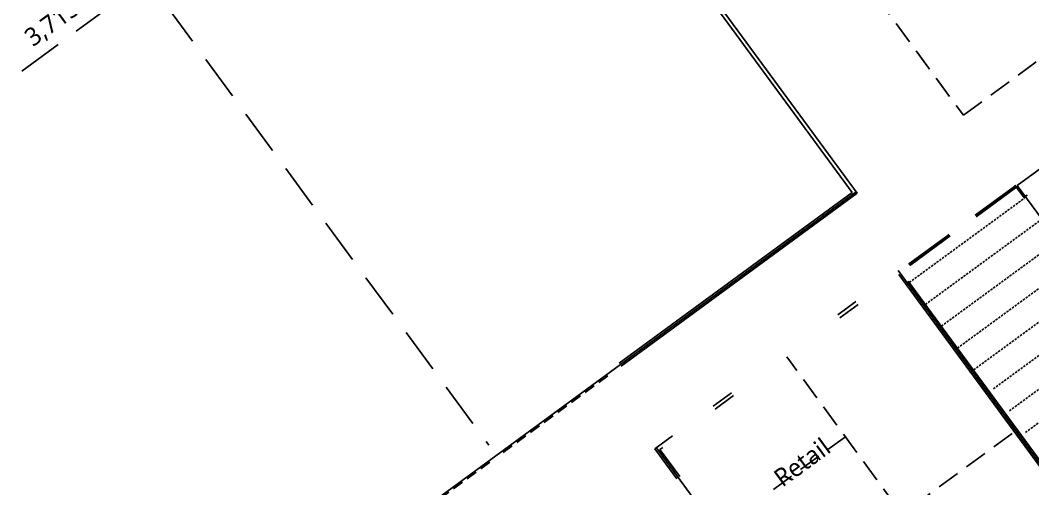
# Model space of a CAD drawing. Header units: millimetres. Extents: x 75184266 to 76346726, y -35077925 to -33679385.
# Drawn here: x 75473512 to 75529563, y -34945923 to -34919967 of the extents above; entities that cross this region are included whole.
import ezdxf
from ezdxf.enums import TextEntityAlignment as Align

# ---------------------------------------------------------------- set-up
doc = ezdxf.new("R2010")
doc.units = ezdxf.units.MM
doc.header["$LTSCALE"] = 50
doc.header["$MEASUREMENT"] = 0
doc.linetypes.add('XR-지하3층$0$HIDDEN', pattern=[0.375, 0.25, -0.125])
doc.layers.add('건축', color=8, linetype='CONTINUOUS', plot=False)
doc.styles.add('XR-지하3층$0$맑은고딕', font='')
doc.styles.get('XR-지하3층$0$맑은고딕').set_extended_font_data('Malgun Gothic')

msp = doc.modelspace()

# ---------------------------------------------------------------- linework, layer by layer
at = {"layer": '건축', "ltscale": 0.5}
for p, q in [((75504957, -34909586), (75519561, -34929506)), ((75505000, -34909307), (75519841, -34929549)), ((75528706, -34929126), (75540642, -34920375)), ((75529098, -34929830), (75528566, -34929104)), ((75535331, -34938162), (75528706, -34929126)), ((75468412, -34967130), (75519782, -34929469)), ((75506658, -34938966), (75519561, -34929506)), ((75506776, -34939128), (75519841, -34929549)), ((75529260, -34929712), (75529201, -34929631)), ((75538433, -34956093), (75522114, -34933834)), ((75538235, -34955991), (75522152, -34934055)), ((75538514, -34956034), (75522668, -34934420)), ((75509864, -34945370), (75508646, -34943708)), ((75525046, -34965908), (75508727, -34943649)), ((75510026, -34945251), (75508926, -34943751))]:
    msp.add_line(p, q, dxfattribs=at)
at = {"layer": '건축'}
for p, q in [((75526378, -34930770), (75528556, -34929174)), ((75526405, -34930807), (75528582, -34929210)), ((75526411, -34930815), (75528588, -34929218)), ((75526437, -34930851), (75528615, -34929255)), ((75524927, -34931834), (75522749, -34933431)), ((75524953, -34931871), (75522776, -34933467)), ((75524959, -34931879), (75522781, -34933475)), ((75524986, -34931915), (75522808, -34933512))]:
    msp.add_line(p, q, dxfattribs=at)
at = {"layer": '건축', "linetype": 'XR-지하3층$0$HIDDEN', "ltscale": 10}
for p, q in [((75522730, -34934505), (75529101, -34929834)), ((75523617, -34935715), (75529988, -34931044)), ((75524504, -34936924), (75530875, -34932253)), ((75525391, -34938134), (75531762, -34933463)), ((75526294, -34939332), (75532649, -34934673)), ((75527382, -34940394), (75533536, -34935882)), ((75528269, -34941604), (75534423, -34937092)), ((75529156, -34942814), (75535951, -34937832))]:
    msp.add_line(p, q, dxfattribs=at)
at = {"layer": '건축', "ltscale": 100}
for p, q in [((75518768, -34936288), (75519776, -34935549)), ((75518886, -34936449), (75519894, -34935710)), ((75511872, -34941343), (75512880, -34940604)), ((75511990, -34941505), (75512999, -34940765)), ((75508646, -34943708), (75509614, -34942999)), ((75508926, -34943751), (75509087, -34943633))]:
    msp.add_line(p, q, dxfattribs=at)
at = {"layer": '건축', "linetype": 'XR-지하3층$0$HIDDEN', "ltscale": 100}
for p, q in [((75532025, -34960543), (75515942, -34938607)), ((75512178, -34948187), (75519194, -34943043)), ((75515312, -34952461), (75528538, -34942765))]:
    msp.add_line(p, q, dxfattribs=at)
at = {"layer": '건축', "linetype": 'XR-지하3층$0$HIDDEN', "ltscale": 50}
for p, q in [((75500242, -34943918, 0), (75506129, -34939602)), ((75493710, -34948707, 0), (75499597, -34944391))]:
    msp.add_line(p, q, dxfattribs=at)
at = {"layer": '건축', "linetype": 'XR-지하3층$0$HIDDEN', "ltscale": 200}
for points in [[(75461610, -34891898), (75499447, -34943507)], [(75499802, -34903570), (75454720, -34936622)]]:
    msp.add_lwpolyline(points, dxfattribs=at)
at = {"layer": '건축', "linetype": 'XR-지하3층$0$HIDDEN', "ltscale": 100}
msp.add_lwpolyline([(75515877, -34896744), (75508700, -34902006), (75525728, -34925233), (75532906, -34919971)], close=True, dxfattribs=at)
at = {"layer": '건축', "ltscale": 600}
for points in [[(75528556, -34929174), (75528596, -34929144), (75528655, -34929225), (75528615, -34929255)], [(75522749, -34933431), (75522709, -34933461), (75522768, -34933541), (75522808, -34933512)]]:
    msp.add_lwpolyline(points, close=True, dxfattribs=at)

# ---------------------------------------------------------------- texts
at = {"layer": '건축', "style": 'XR-지하3층$0$맑은고딕'}
msp.add_text('3,713㎡', height=1000, rotation=36.2469, dxfattribs=at).set_placement((75476289, -34920316), align=Align.BOTTOM_CENTER)
msp.add_text('Retail', height=1000, rotation=36.2469, dxfattribs=at).set_placement((75516789, -34944452, 0), align=Align.MIDDLE_CENTER)

doc.saveas('drawing.dxf')
